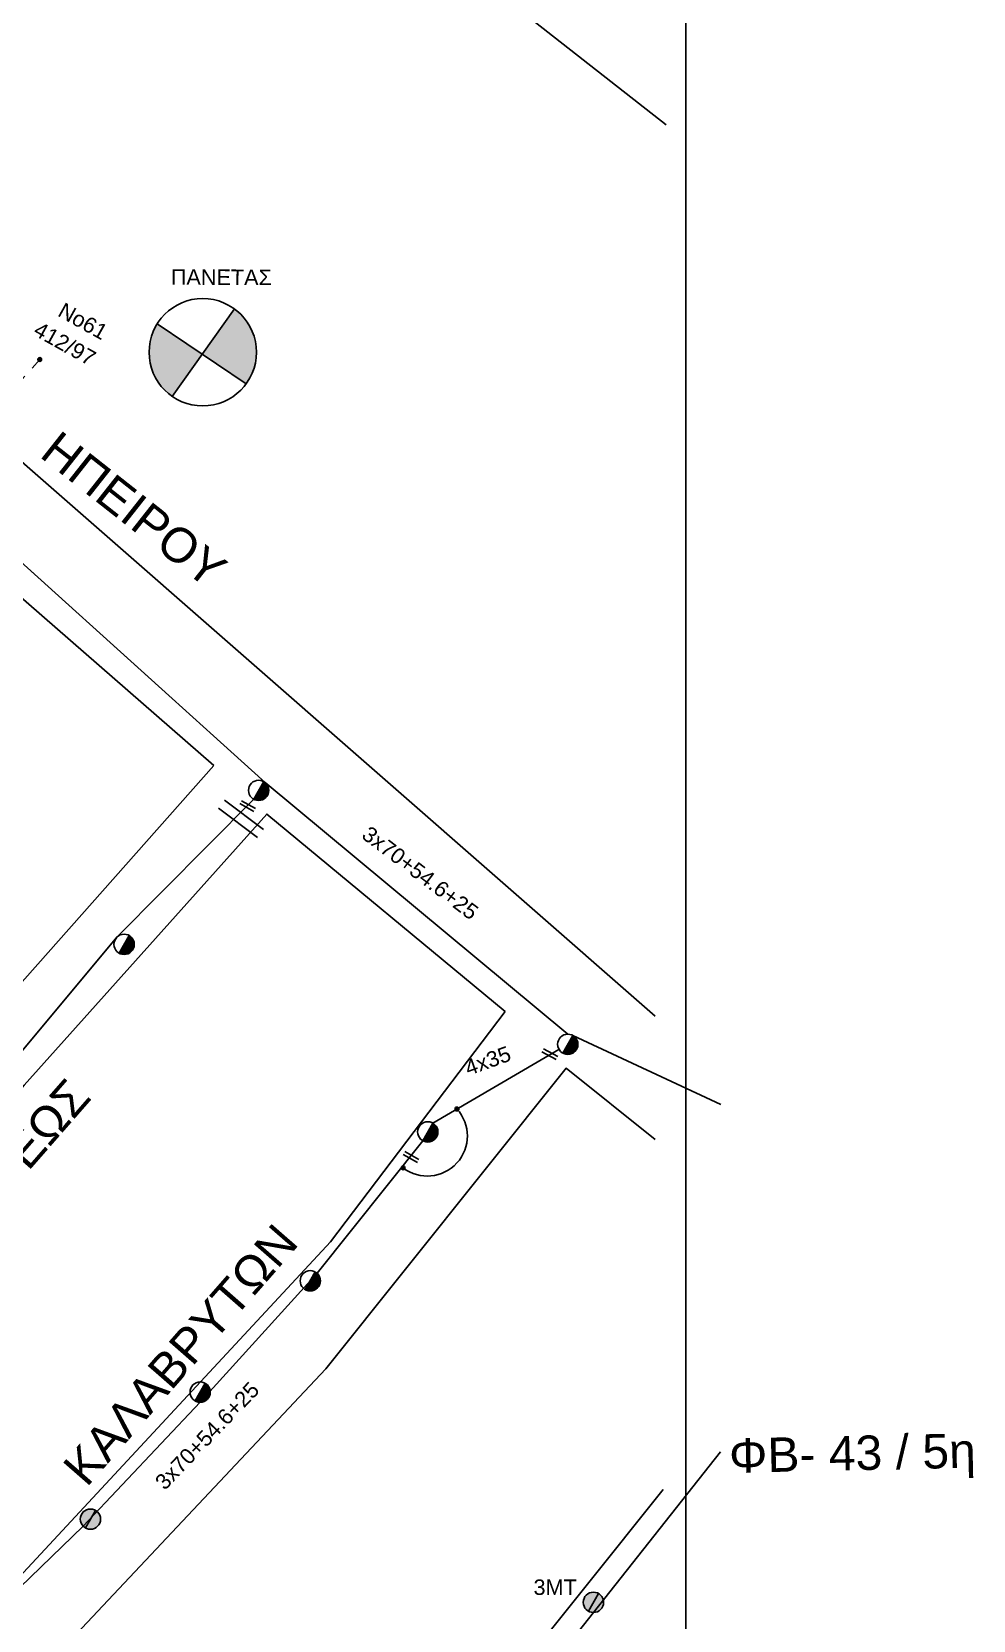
# Model space of a CAD drawing. Header units: millimetres. Extents: x -2449 to 9266, y 48 to 3905.
# Drawn here: x 8949.8 to 9059.2, y 3530.9 to 3715.6 of the extents above; entities that cross this region are included whole.
import ezdxf

# ---------------------------------------------------------------- set-up
doc = ezdxf.new("R2010")
doc.units = ezdxf.units.MM
doc.linetypes.add('DASHED', pattern=[19.05, 12.7, -6.35])
for name, color, linetype in [('Άγνωστα', 7, 'Continuous'), ('Επιγραφές - Σχήματα', 7, 'Continuous'), ('Καλώδια ΧΤ   3x150+70AL', 7, 'DASHED'), ('Μηχανική τομή', 7, 'Continuous'), ('Στύλος Ξύλινος', 7, 'Continuous'), ('Στύλος Ξύλινος @ 1', 7, 'Continuous'), ('Στύλος ΦΜ', 7, 'Continuous'), ('Στύλος ΦΜ @ 1', 7, 'Continuous'), ('Συνδέσεις', 7, 'Continuous'), ('Συνεστραμμένα ΧΤ   3x70+54.6+25 AL', 7, 'SYN_LINE'), ('Τομή', 7, 'Continuous'), ('Υπόβαθρο ΔΕΗ', 7, 'Continuous')]:
    doc.layers.add(name, color=color, linetype=linetype)
doc.styles.add('arial', font='arial.ttf')
doc.styles.get("Standard").update_dxf_attribs({"font": 'arial.ttf'})
doc.linetypes.add('SYN_LINE', pattern='A,0.5,-0.0001,["/\\/\\/\\/",Standard,S=0.1,R=0,X=0,Y=-0.05],-0.25', length=0.7501)

# ---------------------------------------------------------------- blocks, each defined once
blk = doc.blocks.new('ΥΠΑΡΧΩΝ ΤΣΙΜΕΝΤΕΝΙΟΣ ΣΤΥΛΟΣ')
at = {"layer": 'Στύλος ΦΜ'}
blk.add_hatch(color=7, dxfattribs=at).paths.add_polyline_path([(-1.29, -2.28, 0.574793), (2.62, 0, 0.268822), (1.3, 2.27)])
at = {"layer": 'Στύλος ΦΜ', "color": 7}
blk.add_line((-1.29, -2.28), (1.3, 2.27), dxfattribs=at)
blk.add_circle((0, 0), 2.62, dxfattribs=at)
at = {"layer": 'Στύλος ΦΜ', "flags": 4}
for tag, p in [('ΑΡΙΘΜΟΣ', (-4.68, 8.05)), ('ΤΥΠΟΣ', (-4.91, 3.03))]:
    blk.add_attdef(tag, p, '', height=4, dxfattribs=at)
blk = doc.blocks.new('ΥΠΑΡΧΩΝ ΞΥΛΙΝΟΣ ΣΤΥΛΟΣ')
at = {"layer": 'Στύλος Ξύλινος'}
h = blk.add_hatch(color=7, dxfattribs=at)
h.paths.add_polyline_path([(-2.62, 0, 0.270008), (-1.29, -2.28), (1.3, 2.27, 0.576266)])
h.paths.add_polyline_path([(-1.29, -2.28, 0.574793), (2.62, 0, 0.268822), (1.3, 2.27)])
at = {"layer": 'Στύλος Ξύλινος', "color": 7}
blk.add_line((-1.29, -2.28), (1.3, 2.27), dxfattribs=at)
blk.add_circle((0, 0), 2.62, dxfattribs=at)
at = {"layer": 'Στύλος Ξύλινος', "flags": 4}
for tag, p in [('ΑΡΙΘΜΟΣ', (-4.91, 8.6)), ('ΤΥΠΟΣ', (-4.85, 3.39))]:
    blk.add_attdef(tag, p, '', height=4, dxfattribs=at)
blk = doc.blocks.new('_ΣΥΝΔΕΣΗ')
at = {"layer": 'Συνδέσεις', "linetype": 'SYN_LINE', "ltscale": 40}
blk.add_hatch(color=256, dxfattribs=at).paths.add_polyline_path([(0.5, -0.01, 1), (-0.5, -0.01, 1)])
at = {"layer": 'Συνδέσεις'}
blk.add_circle((0, -0.01), 0.5, dxfattribs=at)
blk = doc.blocks.new('ΤΟΜΗ')
at = {"layer": 'Τομή', "ltscale": 40}
for p, q in [((-5.68, 0), (5.68, 0)), ((5.68, -2.33), (-5.68, -2.33))]:
    blk.add_line(p, q, dxfattribs=at)
blk = doc.blocks.new('ΜΗΧΑΝΙΚΗ ΤΟΜΗ')
at = {"layer": 'Μηχανική τομή', "ltscale": 40}
for p, q in [((-1.89, 0.78), (1.89, 0.78)), ((1.89, 0), (-1.89, 0))]:
    blk.add_line(p, q, dxfattribs=at)

msp = doc.modelspace()

# ---------------------------------------------------------------- hatches: boundary and pattern name
at = {"layer": 'Επιγραφές - Σχήματα'}
h = msp.add_hatch(color=1, dxfattribs=at)
h.paths.add_polyline_path([(8973.36, 3683.37), (8969.61, 3678.11), (8974.73, 3674.65, 0.158648), (8975.92, 3678.33, 0.239646)])
h.paths.add_polyline_path([(8969.61, 3678.11), (8964.39, 3681.64, 0.140748), (8963.44, 3678.33, 0.245453), (8966.12, 3673.2)])

# ---------------------------------------------------------------- linework, layer by layer
at = {"layer": 'Άγνωστα', "color": 62, "linetype": 'SYN_LINE', "ltscale": 20}
msp.add_lwpolyline([(9012.69, 3598.9), (9029.89, 3590.9)], dxfattribs=at)
at = {"layer": 'Επιγραφές - Σχήματα'}
msp.add_lwpolyline([(7022.92, 3887.4), (9025.82, 3887.4), (9025.82, 2893.51), (7022.92, 2893.51)], close=True, dxfattribs=at)
at = {"layer": 'Επιγραφές - Σχήματα', "color": 1}
for points in [[(8966.12, 3673.2), (8973.36, 3683.37)], [(8964.39, 3681.64), (8974.73, 3674.65)]]:
    msp.add_lwpolyline(points, dxfattribs=at)
msp.add_circle((8969.68, 3678.33), 6.24, dxfattribs=at)
at = {"layer": 'Επιγραφές - Σχήματα', "linetype": 'Continuous', "ltscale": 0.2}
msp.add_arc((8995.79, 3587.22), 4.65, 232.7437, 42.4322, dxfattribs=at)
at = {"layer": 'Καλώδια ΧΤ   3x150+70AL', "color": 151, "ltscale": 0.2}
msp.add_lwpolyline([(8942.22, 3667.99), (8950.76, 3677.49)], dxfattribs=at)
at = {"layer": 'Συνεστραμμένα ΧΤ   3x70+54.6+25 AL', "color": 62, "linetype": 'SYN_LINE', "ltscale": 20}
for points in [[(9012.11, 3599.05), (8976.93, 3628.3), (8945.65, 3656.54), (8916.13, 3681.86)], [(8941.01, 3527.61), (8955.79, 3541.87), (8969.38, 3556.27), (8982.97, 3571.26), (8995.26, 3586.67), (8996.42, 3588.72), (9011.09, 3597.28)]]:
    msp.add_lwpolyline(points, dxfattribs=at)
at = {"layer": 'Συνεστραμμένα ΧΤ   3x70+54.6+25 AL', "color": 27, "linetype": 'SYN_LINE', "ltscale": 20}
msp.add_lwpolyline([(8975.6, 3626.37), (8959.71, 3610.33), (8946.18, 3594.1), (8931.38, 3584.22)], dxfattribs=at)
at = {"layer": 'Συνεστραμμένα ΧΤ   3x70+54.6+25 AL', "color": 30, "linetype": 'SYN_LINE', "ltscale": 20}
msp.add_lwpolyline([(8984.31, 3494.54), (8999.2, 3511.73), (9015.09, 3531.83), (9029.86, 3550.51)], dxfattribs=at)
at = {"layer": 'Υπόβαθρο ΔΕΗ'}
for points in [[(9023.53, 3704.76), (8939.56, 3770.56), (8891.74, 3715.38), (9022.26, 3601.16)], [(8970.97, 3630.3), (8915.79, 3678.39), (8860.67, 3600.95), (8910.46, 3562), (8970.97, 3630.3)], [(9004.84, 3601.71), (8984.53, 3574.9), (8946.31, 3533.77), (8917.55, 3556.2), (8948.93, 3593.11), (8977.12, 3624.64), (9004.84, 3601.71)], [(9023.21, 3546.12), (8987.41, 3501.35), (8953.78, 3528.02), (8984, 3560.16), (9011.91, 3595.09), (9022.26, 3586.82)]]:
    msp.add_lwpolyline(points, dxfattribs=at)

# ---------------------------------------------------------------- block references
at = {"layer": 'Μηχανική τομή', "xscale": 0.499999999999907, "yscale": 0.499999999999907, "zscale": 0.499999999999907, "rotation": 151.0346625690603}
for p in [(8975, 3625.74), (9010.12, 3596.9), (8993.99, 3584.95)]:
    msp.add_blockref('ΜΗΧΑΝΙΚΗ ΤΟΜΗ', p, dxfattribs=at)
at = {"layer": 'Στύλος Ξύλινος @ 1', "ltscale": 40, "xscale": 0.4499999999998181, "yscale": 0.4499999999998181, "zscale": 0.4499999999998181}
msp.add_blockref('ΥΠΑΡΧΩΝ ΞΥΛΙΝΟΣ ΣΤΥΛΟΣ', (8956.63, 3542.68), dxfattribs=at)
at = {"layer": 'Στύλος Ξύλινος @ 1', "ltscale": 40}
ref = msp.add_blockref('ΥΠΑΡΧΩΝ ΞΥΛΙΝΟΣ ΣΤΥΛΟΣ', (9015.09, 3533.01), dxfattribs=dict(at, xscale=0.4499999999998181, yscale=0.4499999999998181, zscale=0.4499999999998181))
ref.add_attrib('ΤΥΠΟΣ', '3ΜΤ', (9008.13, 3533.87), dxfattribs={"layer": 'Στύλος Ξύλινος', "height": 1.8, "flags": 4})
at = {"layer": 'Στύλος ΦΜ @ 1', "ltscale": 40, "xscale": 0.4499999999998181, "yscale": 0.4499999999998181, "zscale": 0.4499999999998181}
for p in [(8976.18, 3627.4), (8960.54, 3609.5), (9012.11, 3597.88), (8995.84, 3587.7), (8982.18, 3570.39), (8969.38, 3557.45)]:
    msp.add_blockref('ΥΠΑΡΧΩΝ ΤΣΙΜΕΝΤΕΝΙΟΣ ΣΤΥΛΟΣ', p, dxfattribs=at)
at = {"layer": 'Συνδέσεις', "xscale": 0.4500000000000455, "yscale": 0.4500000000000455, "zscale": 0.4500000000000455}
for p in [(8950.73, 3677.49), (8999.23, 3590.36), (8992.98, 3583.52)]:
    msp.add_blockref('_ΣΥΝΔΕΣΗ', p, dxfattribs=at)
at = {"layer": 'Τομή', "xscale": 0.5000000000000853, "yscale": 0.5000000000000853, "zscale": 0.5000000000000853, "rotation": 323.0095463215694}
msp.add_blockref('ΤΟΜΗ', (8974.49, 3624.54), dxfattribs=at)

# ---------------------------------------------------------------- texts
at = {"layer": 'Επιγραφές - Σχήματα', "color": 1, "linetype": 'SYN_LINE', "ltscale": 20, "insert": (8965.97, 3687.98), "char_height": 1.8, "width": 69.1904, "attachment_point": 1, "rotation": 359.757, "style": 'arial'}
msp.add_mtext('ΠΑΝΕΤΑΣ', dxfattribs=at)
at = {"layer": 'Επιγραφές - Σχήματα', "linetype": 'SYN_LINE', "ltscale": 20, "char_height": 1.8, "width": 69.1904, "attachment_point": 1, "style": 'arial'}
for s, insert, rotation in [('Nο61', (8953.58, 3684.19), 330.858), ('412/97', (8950.74, 3681.98), 330.858), ('4x35', (8999.94, 3595.9), 19.8316)]:
    msp.add_mtext(s, dxfattribs=dict(at, insert=insert, rotation=rotation))
at = {"layer": 'Επιγραφές - Σχήματα', "char_height": 4, "width": 157.7424, "attachment_point": 1}
for s, insert, rotation in [('ΗΠΕΙΡΟΥ', (8953.05, 3669.4), 321.723), ('ΠΡΩΤΕΩΣ', (8936.28, 3574.12), 48.8599), ('ΚΑΛΑΒΡΥΤΩΝ', (8953.17, 3548.92), 48.8599), ('ΦΒ- 43 / 5η', (9030.81, 3552.05), 1.2511)]:
    msp.add_mtext(s, dxfattribs=dict(at, insert=insert, rotation=rotation))
at = {"layer": 'Συνεστραμμένα ΧΤ   3x70+54.6+25 AL', "linetype": 'SYN_LINE', "ltscale": 20, "char_height": 1.8, "width": 69.1904, "attachment_point": 1, "style": 'arial'}
for insert, rotation in [((8989.11, 3623.38), 322.8145), ((8963.97, 3547.2), 46.1931)]:
    msp.add_mtext('3x70+54.6+25', dxfattribs=dict(at, insert=insert, rotation=rotation))

doc.saveas('drawing.dxf')
